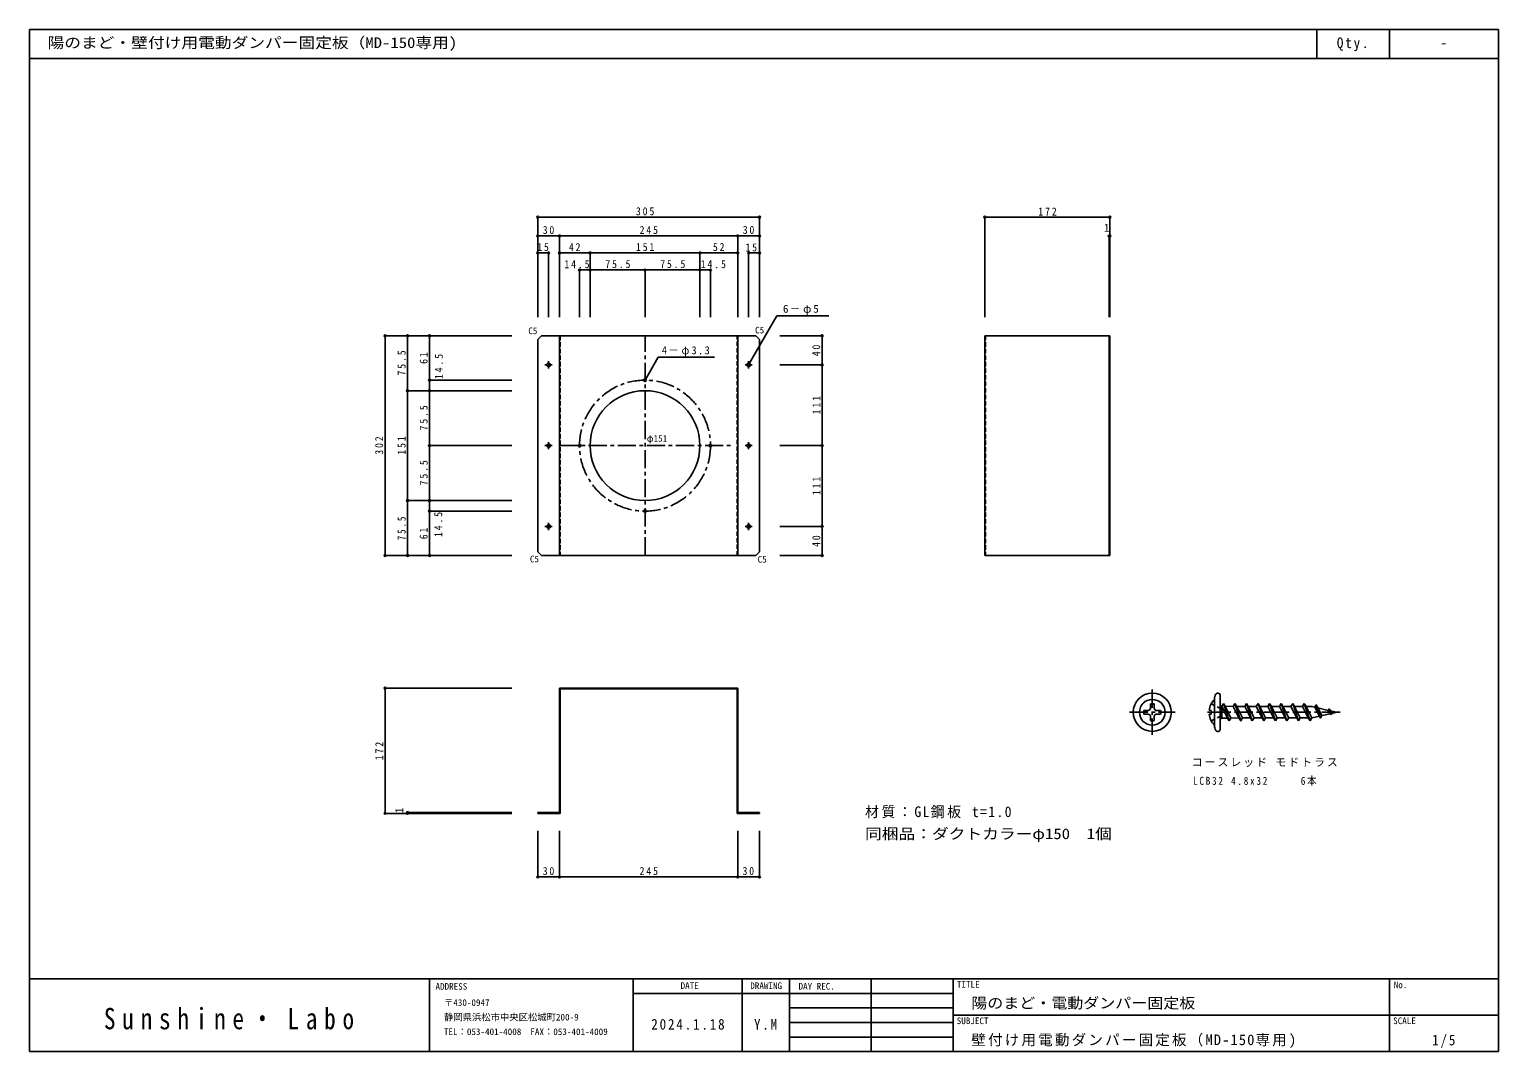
# Model space of a CAD drawing. Units: millimetres at full size, sheet at 1:5. Extents: x -3176 to 3044, y -1273 to 1617.
# Drawn here: x -1076 to 944, y -1273 to 132 of the extents above; entities that cross this region are included whole.
import ezdxf
from ezdxf.enums import TextEntityAlignment as Align

# ---------------------------------------------------------------- set-up
doc = ezdxf.new("R2010")
doc.units = ezdxf.units.MM
doc.header["$LTSCALE"] = 5
doc.header["$PDMODE"] = 32
doc.header["$PDSIZE"] = 2.5
doc.linetypes.add('CHAIN1', pattern=[8, 5, -1, 1, -1])
doc.linetypes.add('DASHED1', pattern=[1.8, 1.2, -0.6])
doc.layers.add('0-0', color=7, linetype='Continuous')
doc.layers.add('F-0', color=2, linetype='Continuous')
doc.styles.add('ＭＳ ゴシック', font='')
doc.styles.add('ＭＳ 明朝', font='')
doc.styles.get('ＭＳ ゴシック').set_extended_font_data('MS Gothic')
doc.styles.get('ＭＳ 明朝').set_extended_font_data('MS Mincho')

msp = doc.modelspace()

# ---------------------------------------------------------------- linework, layer by layer
at = {"layer": '0-0', "color": 4}
for p, q in [((-377.272, -126.613), (-377.272, -263.923)), ((-377.272, -126.613), (-72.272, -126.613)), ((-72.272, -126.613), (-72.272, -263.923)), ((237.363, -126.613), (409.363, -126.613)), ((237.363, -126.613), (237.363, -263.923)), ((409.363, -126.613), (409.363, -263.923)), ((-377.272, -152.361), (-347.272, -152.361)), ((-377.272, -152.361), (-377.272, -263.923)), ((-347.272, -152.361), (-347.272, -263.923)), ((-347.272, -152.361), (-102.272, -152.361)), ((-102.272, -152.361), (-102.272, -263.923)), ((-102.272, -152.361), (-72.272, -152.361)), ((-72.272, -152.361), (-72.272, -263.923)), ((409.363, -152.361), (408.363, -152.361)), ((408.363, -152.361), (408.363, -263.923)), ((409.363, -152.361), (409.363, -263.923)), ((-377.272, -175.735), (-362.272, -175.735)), ((-377.272, -175.735), (-377.272, -263.923)), ((-362.272, -175.735), (-362.272, -263.923)), ((-347.272, -175.735), (-305.272, -175.735)), ((-347.272, -175.735), (-347.272, -263.923)), ((-305.272, -175.735), (-305.272, -263.923)), ((-305.272, -175.735), (-154.272, -175.735)), ((-154.272, -175.735), (-154.272, -263.923)), ((-154.272, -175.735), (-102.272, -175.735)), ((-102.272, -175.735), (-102.272, -263.923)), ((-72.272, -175.735), (-87.272, -175.735)), ((-87.272, -175.735), (-87.272, -263.923)), ((-72.272, -175.735), (-72.272, -263.923)), ((-305.272, -199.163), (-319.772, -199.163)), ((-319.772, -199.163), (-319.772, -263.923)), ((-305.272, -199.163), (-229.772, -199.163)), ((-305.272, -199.163), (-305.272, -263.923)), ((-305.272, -199.163), (-305.272, -263.923)), ((-229.772, -199.163), (-229.772, -263.923)), ((-229.772, -199.163), (-154.272, -199.163)), ((-154.272, -199.163), (-154.272, -263.923)), ((-154.272, -199.163), (-139.772, -199.163)), ((-154.272, -199.163), (-154.272, -263.923)), ((-139.772, -199.163), (-139.772, -263.923)), ((-87.272, -329.597), (-48.425, -262.312)), ((-48.425, -262.312), (22.811, -262.312)), ((-587.17, -289.597), (-587.17, -591.597)), ((-587.17, -289.597), (-413.091, -289.597)), ((-556.261, -289.597), (-556.261, -365.097)), ((-556.261, -289.597), (-413.091, -289.597)), ((-525.977, -350.597), (-525.977, -289.597)), ((-525.977, -289.597), (-413.091, -289.597)), ((13.826, -289.597), (-44.36, -289.597)), ((13.826, -289.597), (13.826, -329.597)), ((13.826, -329.597), (-44.36, -329.597)), ((13.826, -329.597), (13.826, -440.597)), ((-525.977, -365.097), (-525.977, -350.597)), ((-525.977, -350.597), (-413.091, -350.597)), ((-556.261, -365.097), (-413.091, -365.097)), ((-556.261, -365.097), (-556.261, -516.097)), ((-525.977, -365.097), (-525.977, -440.597)), ((-525.977, -365.097), (-413.091, -365.097)), ((-525.977, -440.597), (-413.091, -440.597)), ((-525.977, -440.597), (-525.977, -516.097)), ((13.826, -440.597), (-44.36, -440.597)), ((13.826, -440.597), (13.826, -551.597)), ((-556.261, -516.097), (-413.091, -516.097)), ((-556.261, -516.097), (-556.261, -591.597)), ((-525.977, -516.097), (-525.977, -530.597)), ((-525.977, -516.097), (-413.091, -516.097)), ((-525.977, -530.597), (-413.091, -530.597)), ((-525.977, -530.597), (-525.977, -591.597)), ((13.826, -551.597), (-44.36, -551.597)), ((13.826, -551.597), (13.826, -591.597)), ((-587.17, -591.597), (-413.091, -591.597)), ((-556.261, -591.597), (-413.091, -591.597)), ((-525.977, -591.597), (-413.091, -591.597)), ((13.826, -591.597), (-44.36, -591.597)), ((-587.17, -946.005), (-587.17, -774.005)), ((-587.17, -774.005), (-413.091, -774.005)), ((-587.17, -946.005), (-413.091, -946.005)), ((-587.17, -946.005), (-413.091, -946.005)), ((-556.261, -946.005), (-556.261, -945.005)), ((-556.261, -945.005), (-413.091, -945.005)), ((-556.261, -946.005), (-413.091, -946.005)), ((-377.272, -1033.457), (-377.272, -970.029)), ((-347.272, -1033.457), (-347.272, -970.029)), ((-102.272, -1033.457), (-102.272, -970.029)), ((-72.272, -1033.457), (-72.272, -970.029)), ((-377.272, -1033.457), (-347.272, -1033.457)), ((-347.272, -1033.457), (-102.272, -1033.457)), ((-102.272, -1033.457), (-72.272, -1033.457))]:
    msp.add_line(p, q, dxfattribs=at)
at = {"layer": '0-0'}
for p, q in [((-377.272, -294.597), (-372.272, -289.597)), ((-377.272, -294.597), (-377.272, -586.597)), ((-347.272, -289.597), (-372.272, -289.597)), ((-347.272, -289.597), (-347.272, -591.597)), ((-102.272, -289.597), (-347.272, -289.597)), ((-102.272, -591.597), (-102.272, -289.597)), ((-77.272, -289.597), (-102.272, -289.597)), ((-72.272, -294.597), (-77.272, -289.597)), ((-72.272, -294.597), (-72.272, -586.597)), ((237.363, -289.597), (409.363, -289.597)), ((237.363, -289.597), (237.363, -591.597)), ((408.363, -289.597), (408.363, -591.597)), ((409.363, -289.597), (409.363, -591.597)), ((-377.272, -586.597), (-372.272, -591.597)), ((-77.272, -591.597), (-102.272, -591.597)), ((-77.272, -591.597), (-72.272, -586.597)), ((237.363, -591.597), (409.363, -591.597)), ((-347.272, -774.005), (-347.272, -945.005)), ((-347.272, -774.005), (-102.272, -774.005)), ((-346.272, -775.005), (-346.272, -946.005)), ((-346.272, -775.005), (-103.272, -775.005)), ((-103.272, -775.005), (-103.272, -946.005)), ((-102.272, -774.005), (-102.272, -945.005)), ((557.104, -780.803), (558.321, -780.803)), ((560.821, -783.303), (560.821, -830.803)), ((462.122, -804.474), (456.253, -804.562)), ((462.122, -804.474), (464.15, -803.532)), ((465.091, -801.504), (464.15, -803.532)), ((465.091, -801.504), (465.179, -795.635)), ((470.249, -801.504), (470.161, -795.635)), ((470.249, -801.504), (471.19, -803.532)), ((473.219, -804.474), (471.19, -803.532)), ((473.219, -804.474), (479.088, -804.562)), ((548.628, -804.48), (545.821, -804.264)), ((548.628, -809.625), (548.628, -804.48)), ((553.162, -825.098), (553.162, -789.007)), ((565.486, -795.052), (563.321, -798.802)), ((563.321, -798.802), (563.321, -815.302)), ((563.321, -798.802), (571.259, -815.302)), ((565.486, -795.052), (567.651, -798.802)), ((565.486, -795.052), (573.424, -819.052)), ((567.651, -798.802), (578.907, -799.302)), ((567.651, -798.802), (575.67, -815.16)), ((581.361, -795.052), (578.907, -799.302)), ((578.907, -799.302), (586.845, -814.802)), ((581.361, -795.052), (583.815, -799.302)), ((583.815, -799.302), (591.752, -814.802)), ((583.815, -799.302), (594.782, -799.302)), ((597.236, -795.052), (594.782, -799.302)), ((594.782, -799.302), (602.72, -814.802)), ((597.236, -795.052), (599.69, -799.302)), ((597.236, -795.052), (605.174, -819.052)), ((599.69, -799.302), (607.627, -814.802)), ((599.69, -799.302), (610.657, -799.302)), ((613.111, -795.052), (610.657, -799.302)), ((610.657, -799.302), (618.595, -814.802)), ((613.111, -795.052), (615.565, -799.302)), ((613.111, -795.052), (621.049, -819.052)), ((615.565, -799.302), (623.502, -814.802)), ((615.565, -799.302), (626.532, -799.302)), ((628.986, -795.052), (626.532, -799.302)), ((626.532, -799.302), (634.47, -814.802)), ((628.986, -795.052), (631.44, -799.302)), ((628.986, -795.052), (636.924, -819.052)), ((631.44, -799.302), (639.377, -814.802)), ((631.44, -799.302), (642.407, -799.302)), ((644.861, -795.052), (642.407, -799.302)), ((642.407, -799.302), (650.345, -814.802)), ((644.861, -795.052), (647.315, -799.302)), ((644.861, -795.052), (652.799, -819.052)), ((647.315, -799.302), (655.252, -814.802)), ((647.315, -799.302), (658.282, -799.302)), ((660.736, -795.052), (658.282, -799.302)), ((658.282, -799.302), (666.22, -814.802)), ((660.736, -795.052), (663.19, -799.302)), ((660.736, -795.052), (668.674, -819.052)), ((663.19, -799.302), (671.127, -814.802)), ((663.19, -799.302), (674.157, -799.302)), ((676.611, -795.052), (674.157, -799.302)), ((674.157, -799.302), (682.095, -814.802)), ((676.611, -795.052), (679.065, -799.302)), ((676.611, -795.052), (684.549, -819.052)), ((679.065, -799.302), (687.002, -814.802)), ((687.277, -799.302), (679.065, -799.302)), ((687.277, -799.302), (691.039, -800.171)), ((691.039, -800.171), (697.342, -812.479)), ((693.152, -797.066), (699.132, -815.145)), ((709.68, -804.474), (695.33, -801.161)), ((695.33, -801.161), (700.726, -811.698)), ((710.707, -802.146), (709.68, -804.474)), ((712.041, -809.086), (709.68, -804.474)), ((710.707, -802.146), (713.407, -810.31)), ((710.707, -802.146), (712.697, -805.171)), ((714.42, -808.537), (712.697, -805.171)), ((712.7, -805.178), (720.821, -807.053)), ((714.418, -808.531), (720.821, -807.053)), ((462.122, -809.631), (456.253, -809.544)), ((462.122, -809.631), (464.15, -810.573)), ((465.091, -812.601), (464.15, -810.573)), ((465.091, -812.601), (465.179, -818.47)), ((470.249, -812.601), (470.161, -818.47)), ((470.249, -812.601), (471.19, -810.573)), ((473.219, -809.631), (471.19, -810.573)), ((473.219, -809.631), (479.088, -809.544)), ((548.628, -809.625), (545.821, -809.841)), ((571.259, -815.302), (563.321, -815.302)), ((573.424, -819.052), (571.259, -815.302)), ((573.424, -819.052), (575.67, -815.16)), ((575.67, -815.16), (586.845, -814.802)), ((589.299, -819.052), (591.752, -814.802)), ((591.752, -814.802), (602.72, -814.802)), ((605.174, -819.052), (602.72, -814.802)), ((605.174, -819.052), (607.627, -814.802)), ((607.627, -814.802), (618.595, -814.802)), ((621.049, -819.052), (618.595, -814.802)), ((621.049, -819.052), (623.502, -814.802)), ((623.502, -814.802), (634.47, -814.802)), ((636.924, -819.052), (634.47, -814.802)), ((636.924, -819.052), (639.377, -814.802)), ((639.377, -814.802), (650.345, -814.802)), ((652.799, -819.052), (650.345, -814.802)), ((652.799, -819.052), (655.252, -814.802)), ((655.252, -814.802), (666.22, -814.802)), ((668.674, -819.052), (666.22, -814.802)), ((668.674, -819.052), (671.127, -814.802)), ((671.127, -814.802), (682.095, -814.802)), ((684.549, -819.052), (682.095, -814.802)), ((684.549, -819.052), (687.002, -814.802)), ((687.002, -814.802), (687.282, -814.802)), ((687.282, -814.802), (697.342, -812.479)), ((700.726, -811.698), (712.041, -809.086)), ((557.104, -833.303), (558.321, -833.303)), ((-377.272, -945.005), (-377.272, -946.005)), ((-377.272, -945.005), (-347.272, -945.005)), ((-377.272, -946.005), (-346.272, -946.005)), ((-103.272, -946.005), (-72.272, -946.005)), ((-102.272, -945.005), (-72.272, -945.005)), ((-72.272, -945.005), (-72.272, -946.005))]:
    msp.add_line(p, q, dxfattribs=at)
at = {"layer": '0-0', "linetype": 'DASHED1'}
for p, q in [((-346.272, -289.597), (-346.272, -591.597)), ((-103.272, -591.597), (-103.272, -289.597)), ((238.363, -289.597), (238.363, -591.597)), ((548.628, -795.367), (560.584, -801.328)), ((548.628, -818.739), (560.584, -812.778))]:
    msp.add_line(p, q, dxfattribs=at)
at = {"layer": '0-0', "color": 4, "linetype": 'CHAIN1'}
for p, q in [((-229.772, -591.597), (-229.772, -289.597)), ((-367.272, -329.597), (-357.272, -329.597)), ((-362.272, -334.597), (-362.272, -324.597)), ((-92.272, -329.597), (-82.272, -329.597)), ((-87.272, -334.597), (-87.272, -324.597)), ((-367.272, -440.597), (-357.272, -440.597)), ((-362.272, -445.597), (-362.272, -435.597)), ((-347.272, -440.597), (-109.772, -440.597)), ((-92.272, -440.597), (-82.272, -440.597)), ((-87.272, -445.597), (-87.272, -435.597)), ((-367.272, -551.597), (-357.272, -551.597)), ((-362.272, -556.597), (-362.272, -546.597)), ((-92.272, -551.597), (-82.272, -551.597)), ((-87.272, -556.597), (-87.272, -546.597)), ((467.67, -775.803), (467.67, -838.303)), ((436.42, -807.053), (498.92, -807.053)), ((725.821, -807.053), (543.628, -807.053))]:
    msp.add_line(p, q, dxfattribs=at)
at = {"layer": '0-0', "color": 4}
msp.add_lwpolyline([(-229.772, -350.597), (-211.594, -319.112), (-134.383, -319.112)], dxfattribs=at)
at = {"layer": '0-0'}
for points in [[(-102.272, -591.597), (-347.272, -591.597), (-372.272, -591.597)], [(581.361, -795.052), (589.299, -819.052), (586.845, -814.802)], [(691.039, -800.171), (693.152, -797.066), (695.33, -801.161)], [(697.342, -812.479), (699.132, -815.145), (700.726, -811.698)], [(712.041, -809.086), (713.407, -810.31), (714.42, -808.537)]]:
    msp.add_lwpolyline(points, dxfattribs=at)
at = {"layer": '0-0', "linetype": 'DASHED1'}
msp.add_lwpolyline([(560.584, -801.328), (563.628, -807.053), (560.584, -812.778)], dxfattribs=at)
at = {"layer": '0-0'}
for centre, radius in [((-362.272, -329.597), 2.5), ((-87.272, -329.597), 2.5), ((-229.772, -350.597), 1.65), ((-229.772, -440.597), 75.5), ((-362.272, -440.597), 2.5), ((-319.772, -440.597), 1.65), ((-139.772, -440.597), 1.65), ((-87.272, -440.597), 2.5), ((-229.772, -530.597), 1.65), ((-362.272, -551.597), 2.5), ((-87.272, -551.597), 2.5), ((467.67, -807.053), 26.25), ((467.67, -807.053), 17.642)]:
    msp.add_circle(centre, radius, dxfattribs=at)
at = {"layer": '0-0', "color": 4, "linetype": 'CHAIN1'}
msp.add_circle((-229.772, -440.597), 90, dxfattribs=at)
at = {"layer": '0-0'}
for centre, radius, start, end in [((567.662, -789.007), 14.5, 151.61649, 180), ((557.104, -783.303), 2.5, 90, 151.61649), ((558.321, -783.303), 2.5, 0, 90), ((467.67, -807.053), 11.686, 167.69241, 192.30757), ((467.67, -807.053), 11.686, 77.69241, 102.30757), ((467.67, -807.053), 11.686, 347.69241, 12.30757), ((570.162, -807.053), 24.5, 133.93784, 173.464), ((563.321, -796.302), 2.5, 180, 270), ((467.67, -807.053), 11.686, 257.69241, 282.30757), ((570.162, -807.053), 24.5, 186.53598, 226.06215), ((567.662, -825.098), 14.5, 180, 208.3835), ((563.321, -817.802), 2.5, 90, 180), ((557.104, -830.803), 2.5, 208.3835, 270), ((558.321, -830.803), 2.5, 270, 0)]:
    msp.add_arc(centre, radius, start, end, dxfattribs=at)
at = {"layer": '0-0', "color": 5}
for p in [(-377.272, -126.613), (-72.272, -126.613), (237.363, -126.613), (409.363, -126.613), (-377.272, -152.361), (-347.272, -152.361), (-102.272, -152.361), (-72.272, -152.361), (408.363, -152.361), (409.363, -152.361), (-377.272, -175.735), (-362.272, -175.735), (-347.272, -175.735), (-305.272, -175.735), (-154.272, -175.735), (-102.272, -175.735), (-87.272, -175.735), (-72.272, -175.735), (-319.772, -199.163), (-305.272, -199.163), (-229.772, -199.163), (-154.272, -199.163), (-139.772, -199.163), (-587.17, -289.597), (-556.261, -289.597), (-525.977, -289.597), (13.826, -289.597), (13.826, -329.597), (-525.977, -350.597), (-556.261, -365.097), (-525.977, -365.097), (-525.977, -440.597), (13.826, -440.597), (-556.261, -516.097), (-525.977, -516.097), (-525.977, -530.597), (13.826, -551.597), (-587.17, -591.597), (-556.261, -591.597), (-525.977, -591.597), (13.826, -591.597), (-587.17, -774.005), (-587.17, -946.005), (-556.261, -945.005), (-556.261, -946.005), (-377.272, -1033.457), (-347.272, -1033.457), (-102.272, -1033.457), (-72.272, -1033.457)]:
    msp.add_point(p, dxfattribs=at)
at = {"layer": 'F-0', "color": 5}
for p, q in [((-1076.175, 131.523), (943.825, 131.523)), ((-1076.175, -1273.477), (-1076.175, 131.523)), ((693.825, 131.523), (693.825, 91.523)), ((793.825, 131.523), (793.825, 91.523)), ((943.825, 131.523), (943.825, -1273.477)), ((-1076.175, 91.523), (943.825, 91.523)), ((-1076.175, -1173.477), (943.825, -1173.477)), ((943.825, -1273.477), (-1076.175, -1273.477))]:
    msp.add_line(p, q, dxfattribs=at)
at = {"layer": 'F-0'}
for p, q in [((-526.175, -1273.477), (-526.175, -1173.477)), ((-526.175, -1273.477), (-526.175, -1173.477)), ((-246.175, -1273.477), (-246.175, -1173.477)), ((-246.175, -1273.477), (-246.175, -1173.477)), ((-96.175, -1173.477), (-96.175, -1273.477)), ((-31.175, -1273.477), (-31.175, -1173.477)), ((193.825, -1173.477), (193.825, -1273.477)), ((793.825, -1173.477), (793.825, -1273.477)), ((-246.175, -1193.477), (-31.175, -1193.477)), ((-31.175, -1193.477), (193.825, -1193.477)), ((-31.175, -1213.477), (193.825, -1213.477)), ((193.825, -1223.477), (943.825, -1223.477)), ((-31.175, -1233.477), (193.825, -1233.477)), ((-31.175, -1253.477), (193.825, -1253.477))]:
    msp.add_line(p, q, dxfattribs=at)
at = {"layer": 'F-0', "color": 7}
for p, q in [((-31.175, -1173.477), (-31.175, -1273.477)), ((81.325, -1173.477), (81.325, -1273.477))]:
    msp.add_line(p, q, dxfattribs=at)

# ---------------------------------------------------------------- texts
at = {"layer": '0-0', "style": 'ＭＳ ゴシック'}
msp.add_text('1', height=11, dxfattribs=at).set_placement((401.242, -149.911), align=Align.BOTTOM_LEFT)
at = {"layer": '0-0', "color": 4, "style": 'ＭＳ ゴシック'}
for s, p in [('C5', (-390.212, -290.099)), ('C5', (-78.378, -289.147)), ('φ151', (-227.414, -437.886)), ('C5', (-387.989, -603.746)), ('C5', (-74.882, -604.092))]:
    msp.add_text(s, height=9.164, dxfattribs=at).set_placement(p, align=Align.BOTTOM_LEFT)
at = {"layer": '0-0', "style": 'ＭＳ ゴシック'}
msp.add_text('1', height=11, rotation=90, dxfattribs=at).set_placement((-558.848, -945.722), align=Align.BOTTOM_LEFT)
at = {"layer": '0-0', "style": 'ＭＳ ゴシック', "width": 1.15}
msp.add_text('同梱品：ダクトカラーφ150\u30001個', height=14.66, dxfattribs=at).set_placement((72.762, -985.824), align=Align.BOTTOM_LEFT)
at = {"layer": '0-0', "attachment_point": 7, "style": 'ＭＳ ゴシック'}
for s, insert, char_height in [('\\T1.38;\\W0.9;305', (-242.272, -124.113), 11), ('\\T1.38;\\W0.9;172', (310.913, -124.313), 11), ('\\T1.36;\\W0.9;30', (-370.397, -149.861), 11), ('\\T1.38;\\W0.9;245', (-237.272, -149.861), 11), ('\\T1.36;\\W0.9;30', (-95.32, -149.67), 11), ('\\T1.36;\\W0.9;15', (-377.897, -173.235), 11), ('\\T1.36;\\W0.9;42', (-334.397, -173.235), 11), ('\\T1.38;\\W0.9;151', (-242.272, -173.235), 11), ('\\T1.36;\\W0.9;52', (-136.397, -173.235), 11), ('\\T1.36;\\W0.9;15', (-91.581, -173.802), 11), ('\\T1.38;\\W0.9;14.5', (-340.626, -196.848), 11), ('\\T1.38;\\W0.9;75.5', (-284.397, -196.663), 11), ('\\T1.38;\\W0.9;75.5', (-208.897, -196.663), 11), ('\\T1.38;\\W0.9;14.5', (-153.151, -196.825), 11), ('\\T1.23;6－φ5', (-40.046, -260.961), 11), ('\\T1.27;\\W0.95;4－φ3.3', (-206.727, -317.997), 11), ('\\T1.18;コースレッド\\~モドトラス', (521.897, -882.419), 11), ('\\T1.37;\\W0.85;LCB32\\~4.8x32\\~\\~\\~\\~\\~6本', (523.656, -908.036), 11), ('\\T1.19;\\W0.95;材質：GL鋼板\\~t=1.0', (72.762, -952.772), 14.66), ('\\T1.36;\\W0.9;30', (-370.397, -1030.957), 11), ('\\T1.38;\\W0.9;245', (-237.272, -1030.957), 11), ('\\T1.36;\\W0.9;30', (-95.693, -1030.927), 11)]:
    msp.add_mtext(s, dxfattribs=dict(at, insert=insert, char_height=char_height))
at = {"layer": '0-0', "char_height": 11, "attachment_point": 7, "rotation": 90, "style": 'ＭＳ ゴシック'}
for s, insert in [('\\T1.36;\\W0.9;40', (11.326, -317.722)), ('\\T1.38;\\W0.9;75.5', (-558.761, -344.222)), ('\\T1.36;\\W0.9;61', (-528.477, -328.222)), ('\\T1.38;\\W0.9;14.5', (-507.634, -349.084)), ('\\T1.38;\\W0.9;111', (11.326, -397.597)), ('\\T1.38;\\W0.9;75.5', (-528.477, -419.722)), ('\\T1.38;\\W0.9;302', (-589.67, -453.097)), ('\\T1.38;\\W0.9;151', (-558.761, -453.097)), ('\\T1.38;\\W0.9;75.5', (-528.477, -495.222)), ('\\T1.38;\\W0.9;111', (11.326, -508.597)), ('\\T1.38;\\W0.85;75.5', (-558.761, -570.722)), ('\\T1.38;\\W0.9;14.5', (-508.358, -566.229)), ('\\T1.36;\\W0.9;61', (-528.477, -569.222)), ('\\T1.36;\\W0.9;40', (11.326, -579.722)), ('\\T1.38;\\W0.9;172', (-589.67, -873.005))]:
    msp.add_mtext(s, dxfattribs=dict(at, insert=insert))
at = {"layer": 'F-0', "color": 7, "style": 'ＭＳ ゴシック'}
for s, width, p in [('陽のまど・壁付け用電動ダンパー固定板（MD-150専用)', 1.15, (-1051.175, 101.523)), ('陽のまど・電動ダンパー固定板', 1.1, (218.825, -1218.477))]:
    msp.add_text(s, height=14.66, dxfattribs=dict(at, width=width)).set_placement(p, align=Align.BOTTOM_LEFT)
msp.add_text('-', height=14.66, dxfattribs=at).set_placement((863.325, 101.523), align=Align.BOTTOM_LEFT)
at = {"layer": 'F-0', "color": 4, "style": 'ＭＳ ゴシック'}
for s, p in [('ADDRESS', (-517.786, -1191.233)), ('DATE', (-180.838, -1190.04)), ('DRAWING', (-85.019, -1190.315)), ('DAY REC.', (-18.675, -1190.977)), ('TITLE', (199.086, -1188.373)), ('No.', (799.711, -1189.058)), ('〒430-0947', (-506.175, -1213.477)), ('静岡県浜松市中央区松城町200-9', (-506.175, -1233.477)), ('SUBJECT', (198.825, -1238.477)), ('SCALE', (798.825, -1238.477)), ('TEL：053-401-4008  FAX：053-401-4009', (-506.175, -1253.477))]:
    msp.add_text(s, height=9.164, dxfattribs=at).set_placement(p, align=Align.BOTTOM_LEFT)
at = {"layer": 'F-0', "color": 7, "char_height": 14.66, "attachment_point": 7, "style": 'ＭＳ ゴシック'}
for s, insert in [('\\T1.28;\\W0.9;Qty.', (721.45, 101.523)), ('\\T1.28;\\W0.9;Qty.', (721.45, 101.523)), ('\\T1.28;\\W0.9;2024.1.18', (-221.175, -1243.477)), ('\\T1.27;\\W0.9;Y.M', (-79.925, -1243.477)), ('\\T1.15;壁付け用電動ダンパー固定板（MD-150専用)', (218.825, -1268.477)), ('\\T1.27;\\W0.9;1/5', (852.575, -1268.477))]:
    msp.add_mtext(s, dxfattribs=dict(at, insert=insert))
at = {"layer": 'F-0', "insert": (-973.66, -1243.317), "char_height": 29.33, "attachment_point": 7, "style": 'ＭＳ 明朝'}
msp.add_mtext('\\T1.58;\\W0.8;Sunshine・Labo', dxfattribs=at)

doc.saveas('drawing.dxf')
